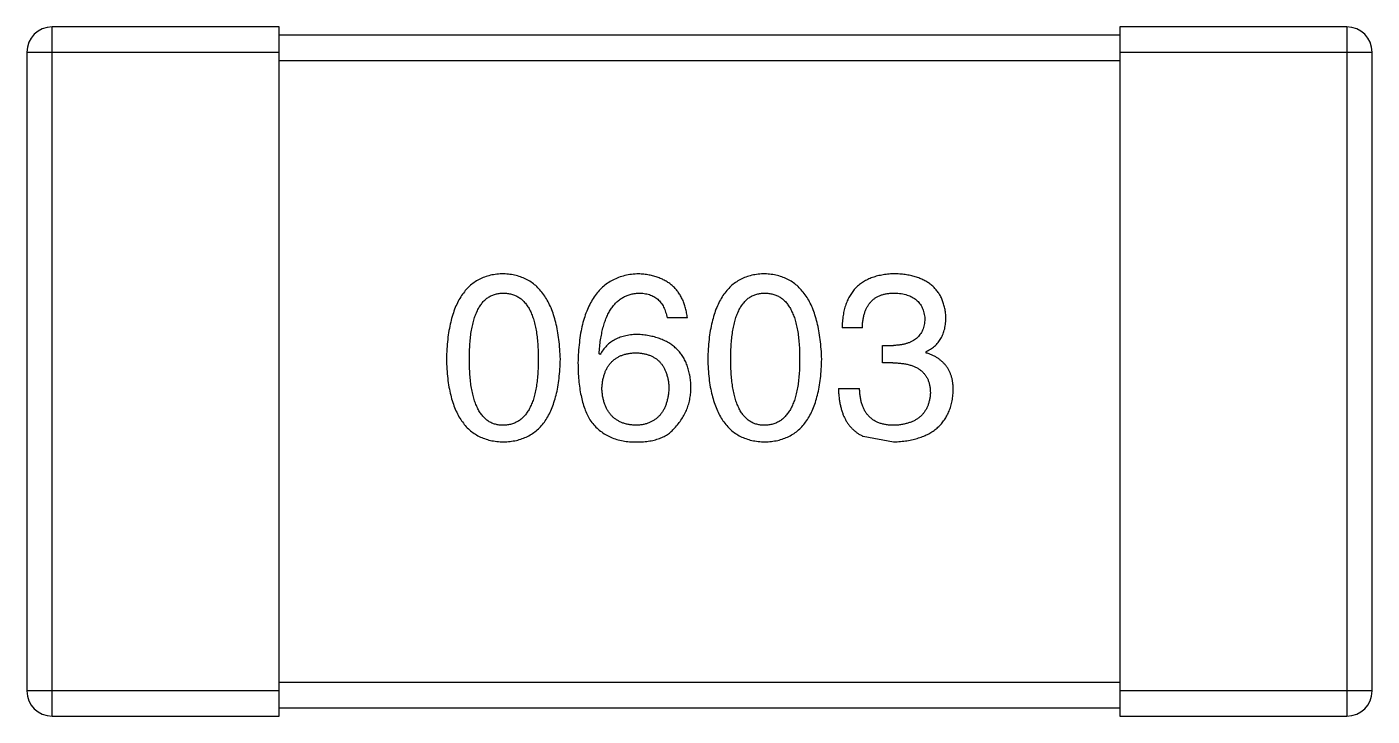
# Model space of a CAD drawing. Header units: inches. Extents: x -36 to 490, y -51 to 98.
# Drawn here: x 370.751 to 372.351, y 1.785 to 2.605 of the extents above; entities that cross this region are included whole.
import ezdxf

# ---------------------------------------------------------------- set-up
doc = ezdxf.new("R2010")
doc.units = ezdxf.units.IN
doc.header["$LTSCALE"] = 1.21
doc.header["$MEASUREMENT"] = 0
doc.layers.get('0').update_dxf_attribs({"linetype": 'CONTINUOUS'})

msp = doc.modelspace()

# ---------------------------------------------------------------- linework, layer by layer
at = {"color": 7, "linetype": 'Continuous'}
for p, q in [((370.7806, 1.7848), (370.7806, 2.6048)), ((371.0506, 2.6048), (370.7806, 2.6048)), ((371.0506, 1.7848), (371.0506, 2.6048)), ((372.0506, 2.5948), (371.0506, 2.5948)), ((372.0506, 2.6048), (372.0506, 1.7848)), ((372.3206, 2.6048), (372.0506, 2.6048)), ((372.3206, 2.6048), (372.3206, 1.7848)), ((370.7506, 2.5748), (370.7506, 1.8148)), ((370.7506, 2.5748), (371.0506, 2.5748)), ((371.0506, 2.5648), (372.0506, 2.5648)), ((372.0506, 2.5748), (372.3506, 2.5748)), ((372.3506, 1.8148), (372.3506, 2.5748)), ((371.5362, 2.2586), (371.5121, 2.2586)), ((371.7443, 2.2466), (371.7203, 2.2466)), ((371.7684, 2.2051), (371.7684, 2.2258)), ((371.7684, 2.2258), (371.7815, 2.2258)), ((371.4323, 2.2149), (371.4313, 2.216)), ((371.8197, 2.2182), (371.8197, 2.2171)), ((371.7804, 2.2051), (371.7684, 2.2051)), ((371.7159, 2.1745), (371.741, 2.1745)), ((371.7454, 2.1177), (371.7815, 2.1111)), ((372.0506, 1.8248), (371.0506, 1.8248)), ((371.0506, 1.8148), (370.7506, 1.8148)), ((372.3506, 1.8148), (372.0506, 1.8148)), ((371.0506, 1.7948), (372.0506, 1.7948)), ((370.7806, 1.7848), (371.0506, 1.7848)), ((372.0506, 1.7848), (372.3206, 1.7848))]:
    msp.add_line(p, q, dxfattribs=at)
for centre, start, end in [((370.7806, 2.5748), 90, 180), ((372.3206, 2.5748), 0, 90), ((370.7806, 1.8148), 180, 270), ((372.3206, 1.8148), 270, 0)]:
    msp.add_arc(centre, 0.03, start, end, dxfattribs=at)
for points, knots in [([(371.3173, 2.3111), (371.3147, 2.311), (371.3095, 2.3107), (371.302, 2.3095), (371.295, 2.3073), (371.2885, 2.3045), (371.2824, 2.3008), (371.2769, 2.2964), (371.2719, 2.2911), (371.2675, 2.2851), (371.2634, 2.2783), (371.26, 2.2708), (371.257, 2.2624), (371.2545, 2.2533), (371.2525, 2.2435), (371.251, 2.2328), (371.25, 2.2214), (371.2497, 2.2135), (371.2496, 2.2095)], [0, 0, 0, 0, 0.057911, 0.113262, 0.165956, 0.217443, 0.268511, 0.319665, 0.372, 0.426129, 0.483365, 0.543779, 0.607756, 0.676562, 0.749704, 0.827713, 0.911177, 1, 1, 1, 1]), ([(371.3851, 2.2095), (371.3849, 2.2135), (371.3846, 2.2213), (371.3835, 2.2326), (371.3818, 2.2431), (371.3798, 2.2529), (371.3773, 2.262), (371.3742, 2.2703), (371.3707, 2.2778), (371.3667, 2.2846), (371.3622, 2.2906), (371.3572, 2.2959), (371.3518, 2.3004), (371.3458, 2.3041), (371.3394, 2.307), (371.3325, 2.3092), (371.3251, 2.3106), (371.32, 2.3109), (371.3173, 2.3111)], [0, 0, 0, 0, 0.088475, 0.171606, 0.249595, 0.322626, 0.391327, 0.455765, 0.516374, 0.573675, 0.628522, 0.681161, 0.732559, 0.783563, 0.83504, 0.887639, 0.942585, 1, 1, 1, 1]), ([(371.4782, 2.3111), (371.4754, 2.3109), (371.4699, 2.3106), (371.4619, 2.3091), (371.4544, 2.3068), (371.4475, 2.3038), (371.441, 2.2999), (371.4352, 2.2952), (371.4298, 2.2898), (371.4251, 2.2835), (371.4208, 2.2764), (371.4171, 2.2686), (371.4139, 2.2599), (371.4113, 2.2505), (371.4091, 2.2403), (371.4076, 2.2292), (371.4065, 2.2174), (371.4062, 2.2093), (371.4061, 2.2051)], [0, 0, 0, 0, 0.058957, 0.115262, 0.16907, 0.221312, 0.273147, 0.324961, 0.377649, 0.432026, 0.488925, 0.549039, 0.612912, 0.680653, 0.753056, 0.830314, 0.912483, 1, 1, 1, 1]), ([(371.5362, 2.2586), (371.5359, 2.2606), (371.5354, 2.2645), (371.5341, 2.2701), (371.5326, 2.2754), (371.5306, 2.2803), (371.5283, 2.2849), (371.5255, 2.2891), (371.5225, 2.2929), (371.519, 2.2964), (371.5152, 2.2995), (371.511, 2.3023), (371.5064, 2.3047), (371.5015, 2.3067), (371.4962, 2.3084), (371.4905, 2.3096), (371.4845, 2.3106), (371.4804, 2.3109), (371.4782, 2.3111)], [0, 0, 0, 0, 0.06947, 0.136096, 0.199592, 0.260665, 0.319672, 0.377156, 0.433415, 0.489984, 0.546535, 0.604276, 0.663499, 0.725182, 0.788953, 0.855683, 0.926216, 1, 1, 1, 1]), ([(371.6282, 2.3111), (371.6256, 2.311), (371.6204, 2.3107), (371.6129, 2.3095), (371.6059, 2.3073), (371.5993, 2.3045), (371.5933, 2.3008), (371.5878, 2.2964), (371.5828, 2.2911), (371.5783, 2.2851), (371.5743, 2.2783), (371.5709, 2.2708), (371.5678, 2.2624), (371.5654, 2.2533), (371.5633, 2.2435), (371.5619, 2.2328), (371.5609, 2.2214), (371.5606, 2.2135), (371.5605, 2.2095)], [0, 0, 0, 0, 0.057911, 0.113262, 0.165956, 0.217443, 0.268511, 0.319665, 0.372, 0.426129, 0.483365, 0.543779, 0.607756, 0.676562, 0.749704, 0.827713, 0.911177, 1, 1, 1, 1]), ([(371.696, 2.2095), (371.6958, 2.2135), (371.6955, 2.2213), (371.6943, 2.2326), (371.6927, 2.2431), (371.6907, 2.2529), (371.6881, 2.262), (371.6851, 2.2703), (371.6816, 2.2778), (371.6776, 2.2846), (371.6731, 2.2906), (371.6681, 2.2959), (371.6626, 2.3004), (371.6567, 2.3041), (371.6502, 2.307), (371.6433, 2.3092), (371.6359, 2.3106), (371.6308, 2.3109), (371.6282, 2.3111)], [0, 0, 0, 0, 0.088475, 0.171606, 0.249595, 0.322626, 0.391327, 0.455765, 0.516374, 0.573675, 0.628522, 0.681161, 0.732559, 0.783563, 0.83504, 0.887639, 0.942585, 1, 1, 1, 1]), ([(371.7837, 2.3111), (371.7811, 2.311), (371.7762, 2.3109), (371.7692, 2.3099), (371.7625, 2.3086), (371.7564, 2.3068), (371.7507, 2.3045), (371.7455, 2.3016), (371.7408, 2.2983), (371.7366, 2.2945), (371.7328, 2.2902), (371.7296, 2.2854), (371.7268, 2.2801), (371.7245, 2.2744), (371.7227, 2.2681), (371.7214, 2.2614), (371.7205, 2.2541), (371.7203, 2.2492), (371.7203, 2.2466)], [0, 0, 0, 0, 0.073232, 0.142595, 0.207997, 0.270074, 0.329156, 0.386529, 0.441846, 0.496976, 0.551877, 0.607941, 0.665637, 0.725446, 0.788542, 0.855101, 0.925196, 1, 1, 1, 1]), ([(371.8438, 2.2597), (371.8436, 2.2617), (371.8433, 2.2656), (371.8422, 2.2712), (371.8407, 2.2765), (371.8389, 2.2814), (371.8366, 2.2859), (371.8338, 2.29), (371.8307, 2.2938), (371.8271, 2.2972), (371.8231, 2.3003), (371.8187, 2.3029), (371.8139, 2.3053), (371.8086, 2.3071), (371.803, 2.3087), (371.7969, 2.3099), (371.7904, 2.3108), (371.7859, 2.311), (371.7837, 2.3111)], [0, 0, 0, 0, 0.067521, 0.132139, 0.193339, 0.252064, 0.309083, 0.364848, 0.420021, 0.475612, 0.532002, 0.589602, 0.649896, 0.712634, 0.778603, 0.848416, 0.922155, 1, 1, 1, 1]), ([(371.2769, 2.2095), (371.2769, 2.2126), (371.277, 2.2188), (371.2775, 2.2277), (371.2782, 2.236), (371.2793, 2.2437), (371.2808, 2.2508), (371.2824, 2.2573), (371.2845, 2.2631), (371.2869, 2.2684), (371.2896, 2.273), (371.2925, 2.2771), (371.2959, 2.2805), (371.2996, 2.2833), (371.3036, 2.2855), (371.3079, 2.287), (371.3125, 2.2879), (371.3157, 2.2881), (371.3173, 2.2881)], [0, 0, 0, 0, 0.096452, 0.187278, 0.271765, 0.350519, 0.423437, 0.491321, 0.554011, 0.612224, 0.666281, 0.717003, 0.764884, 0.811423, 0.856783, 0.902993, 0.950236, 1, 1, 1, 1]), ([(371.3173, 2.2881), (371.319, 2.2881), (371.3223, 2.2879), (371.3271, 2.287), (371.3315, 2.2855), (371.3356, 2.2833), (371.3393, 2.2805), (371.3428, 2.2771), (371.3459, 2.273), (371.3487, 2.2684), (371.3511, 2.2631), (371.3532, 2.2573), (371.3549, 2.2508), (371.3564, 2.2437), (371.3575, 2.236), (371.3583, 2.2277), (371.3588, 2.2188), (371.3588, 2.2126), (371.3589, 2.2095)], [0, 0, 0, 0, 0.050604, 0.098688, 0.145699, 0.191791, 0.238625, 0.286717, 0.337546, 0.391814, 0.449755, 0.512106, 0.579685, 0.652048, 0.730262, 0.814146, 0.904281, 1, 1, 1, 1]), ([(371.4313, 2.216), (371.4315, 2.2188), (371.4318, 2.2243), (371.4329, 2.2323), (371.4342, 2.2397), (371.4357, 2.2466), (371.4376, 2.253), (371.4398, 2.2589), (371.4423, 2.2642), (371.445, 2.269), (371.4482, 2.2732), (371.4515, 2.277), (371.4552, 2.2802), (371.4593, 2.2829), (371.4636, 2.2851), (371.4682, 2.2866), (371.4731, 2.2878), (371.4765, 2.288), (371.4782, 2.2881)], [0, 0, 0, 0, 0.089218, 0.173709, 0.252753, 0.326963, 0.397099, 0.462534, 0.524018, 0.582178, 0.637235, 0.689955, 0.741228, 0.791618, 0.841661, 0.892925, 0.945259, 1, 1, 1, 1]), ([(371.4782, 2.2881), (371.4805, 2.2881), (371.4848, 2.2879), (371.491, 2.2865), (371.4964, 2.2842), (371.5011, 2.2809), (371.505, 2.2766), (371.5082, 2.2715), (371.5106, 2.2654), (371.5116, 2.261), (371.5121, 2.2586)], [0, 0, 0, 0, 0.136586, 0.261496, 0.378089, 0.490612, 0.605522, 0.725767, 0.8561, 1, 1, 1, 1]), ([(371.5878, 2.2095), (371.5878, 2.2126), (371.5879, 2.2188), (371.5884, 2.2277), (371.5891, 2.236), (371.5902, 2.2437), (371.5917, 2.2508), (371.5933, 2.2573), (371.5954, 2.2631), (371.5978, 2.2684), (371.6004, 2.273), (371.6034, 2.2771), (371.6068, 2.2805), (371.6104, 2.2833), (371.6144, 2.2855), (371.6187, 2.287), (371.6234, 2.2879), (371.6266, 2.2881), (371.6282, 2.2881)], [0, 0, 0, 0, 0.096452, 0.187278, 0.271765, 0.350519, 0.423437, 0.491321, 0.554011, 0.612224, 0.666281, 0.717003, 0.764884, 0.811423, 0.856783, 0.902993, 0.950236, 1, 1, 1, 1]), ([(371.6282, 2.2881), (371.6299, 2.2881), (371.6332, 2.2879), (371.6379, 2.287), (371.6424, 2.2855), (371.6465, 2.2833), (371.6502, 2.2805), (371.6537, 2.2771), (371.6567, 2.273), (371.6595, 2.2684), (371.6619, 2.2631), (371.6641, 2.2573), (371.6658, 2.2508), (371.6673, 2.2437), (371.6684, 2.236), (371.6692, 2.2277), (371.6697, 2.2188), (371.6697, 2.2126), (371.6697, 2.2095)], [0, 0, 0, 0, 0.050604, 0.098688, 0.145699, 0.191791, 0.238625, 0.286717, 0.337546, 0.391814, 0.449755, 0.512106, 0.579685, 0.652048, 0.730262, 0.814146, 0.904281, 1, 1, 1, 1]), ([(371.7443, 2.2466), (371.7444, 2.2483), (371.7445, 2.2515), (371.7451, 2.2563), (371.7459, 2.2607), (371.747, 2.2647), (371.7484, 2.2685), (371.7501, 2.2719), (371.7521, 2.275), (371.7544, 2.2778), (371.7569, 2.2803), (371.7597, 2.2824), (371.7629, 2.2842), (371.7663, 2.2856), (371.7699, 2.2868), (371.7739, 2.2876), (371.7781, 2.2881), (371.7811, 2.2881), (371.7826, 2.2881)], [0, 0, 0, 0, 0.078134, 0.15164, 0.221358, 0.286689, 0.348614, 0.407697, 0.464247, 0.520153, 0.574432, 0.629291, 0.684538, 0.742032, 0.801329, 0.863637, 0.930123, 1, 1, 1, 1]), ([(371.7826, 2.2881), (371.7839, 2.2881), (371.7866, 2.288), (371.7905, 2.2875), (371.7941, 2.2868), (371.7975, 2.2859), (371.8006, 2.2848), (371.8035, 2.2834), (371.8062, 2.2818), (371.8085, 2.28), (371.8107, 2.278), (371.8125, 2.2757), (371.8142, 2.2732), (371.8156, 2.2705), (371.8167, 2.2676), (371.8176, 2.2644), (371.8183, 2.2611), (371.8185, 2.2587), (371.8186, 2.2575)], [0, 0, 0, 0, 0.078051, 0.151197, 0.220412, 0.286742, 0.34933, 0.409464, 0.467368, 0.52298, 0.578639, 0.633998, 0.690142, 0.746855, 0.805868, 0.867776, 0.932345, 1, 1, 1, 1]), ([(371.8186, 2.2575), (371.8185, 2.2563), (371.8184, 2.2539), (371.8179, 2.2504), (371.8171, 2.2471), (371.816, 2.2441), (371.8146, 2.2413), (371.8129, 2.2387), (371.811, 2.2364), (371.8088, 2.2342), (371.8063, 2.2324), (371.8036, 2.2308), (371.8006, 2.2293), (371.7973, 2.2282), (371.7937, 2.2272), (371.7899, 2.2265), (371.7858, 2.226), (371.7829, 2.2259), (371.7815, 2.2258)], [0, 0, 0, 0, 0.067741, 0.131599, 0.192143, 0.249977, 0.306453, 0.361639, 0.416449, 0.471489, 0.527582, 0.584873, 0.644974, 0.70814, 0.77492, 0.845909, 0.920585, 1, 1, 1, 1]), ([(371.8197, 2.2182), (371.8216, 2.2192), (371.8254, 2.221), (371.8303, 2.2247), (371.8345, 2.2291), (371.8379, 2.234), (371.8405, 2.2396), (371.8424, 2.2458), (371.8436, 2.2525), (371.8437, 2.2573), (371.8438, 2.2597)], [0, 0, 0, 0, 0.125227, 0.244792, 0.361427, 0.478215, 0.59667, 0.722058, 0.856314, 1, 1, 1, 1]), ([(371.4782, 2.239), (371.4756, 2.2389), (371.4705, 2.2388), (371.4632, 2.2376), (371.4565, 2.2357), (371.4504, 2.2331), (371.4449, 2.2297), (371.44, 2.2255), (371.4358, 2.2206), (371.4335, 2.2168), (371.4323, 2.2149)], [0, 0, 0, 0, 0.144617, 0.279572, 0.40596, 0.526097, 0.64389, 0.760003, 0.877724, 1, 1, 1, 1]), ([(371.5405, 2.1767), (371.5404, 2.179), (371.5402, 2.1836), (371.5392, 2.1902), (371.5378, 2.1964), (371.536, 2.2022), (371.5337, 2.2076), (371.5308, 2.2126), (371.5277, 2.2172), (371.5239, 2.2213), (371.5198, 2.225), (371.5152, 2.2283), (371.5101, 2.2311), (371.5046, 2.2335), (371.4987, 2.2356), (371.4923, 2.2371), (371.4854, 2.2383), (371.4807, 2.2387), (371.4782, 2.239)], [0, 0, 0, 0, 0.071527, 0.139094, 0.20346, 0.264939, 0.323904, 0.381383, 0.437591, 0.493343, 0.549401, 0.606085, 0.664838, 0.725424, 0.788712, 0.855452, 0.925772, 1, 1, 1, 1]), ([(371.2496, 2.2095), (371.2497, 2.2055), (371.25, 2.1979), (371.251, 2.1868), (371.2525, 2.1765), (371.2545, 2.167), (371.257, 2.1582), (371.26, 2.1501), (371.2634, 2.1428), (371.2675, 2.1363), (371.2719, 2.1304), (371.2769, 2.1253), (371.2825, 2.121), (371.2885, 2.1175), (371.295, 2.1148), (371.302, 2.1127), (371.3095, 2.1115), (371.3147, 2.1112), (371.3173, 2.1111)], [0, 0, 0, 0, 0.087693, 0.170223, 0.247496, 0.319826, 0.387768, 0.451403, 0.511459, 0.568358, 0.622671, 0.675251, 0.726739, 0.778422, 0.830759, 0.884394, 0.940865, 1, 1, 1, 1]), ([(371.3173, 2.1308), (371.3157, 2.1308), (371.3125, 2.131), (371.3079, 2.1319), (371.3035, 2.1334), (371.2996, 2.1356), (371.2959, 2.1384), (371.2926, 2.1418), (371.2896, 2.1459), (371.2869, 2.1505), (371.2845, 2.1558), (371.2824, 2.1616), (371.2808, 2.1681), (371.2793, 2.1752), (371.2782, 2.1829), (371.2775, 2.1912), (371.277, 2.2001), (371.2769, 2.2063), (371.2769, 2.2095)], [0, 0, 0, 0, 0.049766, 0.097012, 0.143225, 0.188786, 0.235079, 0.282962, 0.333687, 0.387747, 0.445963, 0.508657, 0.576545, 0.649868, 0.72822, 0.812712, 0.903543, 1, 1, 1, 1]), ([(371.3173, 2.1111), (371.32, 2.1112), (371.3252, 2.1115), (371.3327, 2.1127), (371.3397, 2.1148), (371.3462, 2.1175), (371.3522, 2.121), (371.3578, 2.1253), (371.3628, 2.1304), (371.3673, 2.1362), (371.3713, 2.1428), (371.3747, 2.1501), (371.3777, 2.1582), (371.3802, 2.167), (371.3822, 2.1765), (371.3837, 2.1868), (371.3847, 2.1979), (371.385, 2.2055), (371.3851, 2.2095)], [0, 0, 0, 0, 0.059134, 0.115603, 0.169236, 0.221572, 0.273254, 0.32474, 0.377319, 0.431815, 0.488555, 0.548609, 0.612242, 0.680182, 0.75251, 0.829782, 0.91231, 1, 1, 1, 1]), ([(371.3589, 2.2095), (371.3588, 2.2063), (371.3588, 2.2002), (371.3583, 2.1914), (371.3575, 2.1832), (371.3564, 2.1756), (371.355, 2.1686), (371.3532, 2.1621), (371.3511, 2.1563), (371.3486, 2.151), (371.3459, 2.1464), (371.3428, 2.1423), (371.3394, 2.1388), (371.3356, 2.136), (371.3315, 2.1338), (371.3271, 2.1321), (371.3223, 2.1311), (371.319, 2.1309), (371.3173, 2.1308)], [0, 0, 0, 0, 0.094834, 0.184067, 0.267029, 0.344713, 0.417334, 0.484367, 0.546941, 0.604717, 0.65953, 0.710539, 0.759381, 0.806382, 0.853027, 0.900623, 0.949121, 1, 1, 1, 1]), ([(371.4345, 2.1745), (371.4346, 2.1762), (371.4349, 2.1794), (371.4355, 2.1842), (371.4366, 2.1886), (371.4378, 2.1927), (371.4393, 2.1965), (371.4412, 2.1999), (371.4433, 2.2031), (371.4457, 2.2059), (371.4484, 2.2085), (371.4514, 2.2106), (371.4546, 2.2126), (371.4581, 2.2141), (371.4619, 2.2154), (371.466, 2.2163), (371.4704, 2.2169), (371.4734, 2.217), (371.475, 2.2171)], [0, 0, 0, 0, 0.076072, 0.148369, 0.216753, 0.281358, 0.342792, 0.401604, 0.458929, 0.514444, 0.569818, 0.625343, 0.681554, 0.739608, 0.800134, 0.863477, 0.929547, 1, 1, 1, 1]), ([(371.475, 2.2171), (371.4765, 2.217), (371.4794, 2.2169), (371.4836, 2.2163), (371.4876, 2.2154), (371.4913, 2.2142), (371.4948, 2.2126), (371.4979, 2.2108), (371.5008, 2.2087), (371.5035, 2.2062), (371.5057, 2.2034), (371.5079, 2.2004), (371.5096, 2.197), (371.5111, 2.1933), (371.5123, 2.1893), (371.5133, 2.185), (371.514, 2.1804), (371.5142, 2.1772), (371.5143, 2.1756)], [0, 0, 0, 0, 0.069884, 0.136529, 0.199638, 0.259844, 0.317774, 0.374356, 0.430026, 0.485148, 0.5409, 0.597889, 0.657472, 0.718614, 0.783613, 0.85129, 0.923712, 1, 1, 1, 1]), ([(371.5605, 2.2095), (371.5606, 2.2055), (371.5609, 2.1979), (371.5619, 2.1868), (371.5633, 2.1765), (371.5654, 2.167), (371.5679, 2.1582), (371.5709, 2.1501), (371.5743, 2.1428), (371.5783, 2.1363), (371.5828, 2.1304), (371.5878, 2.1253), (371.5933, 2.121), (371.5994, 2.1175), (371.6059, 2.1148), (371.6129, 2.1127), (371.6204, 2.1115), (371.6256, 2.1112), (371.6282, 2.1111)], [0, 0, 0, 0, 0.087693, 0.170223, 0.247496, 0.319826, 0.387768, 0.451403, 0.511459, 0.568358, 0.622671, 0.675251, 0.726739, 0.778422, 0.830759, 0.884394, 0.940865, 1, 1, 1, 1]), ([(371.6282, 2.1308), (371.6266, 2.1308), (371.6234, 2.131), (371.6187, 2.1319), (371.6144, 2.1334), (371.6105, 2.1356), (371.6068, 2.1384), (371.6034, 2.1418), (371.6004, 2.1459), (371.5978, 2.1505), (371.5954, 2.1558), (371.5933, 2.1616), (371.5917, 2.1681), (371.5902, 2.1752), (371.5891, 2.1829), (371.5884, 2.1912), (371.5879, 2.2001), (371.5878, 2.2063), (371.5878, 2.2095)], [0, 0, 0, 0, 0.049766, 0.097012, 0.143225, 0.188786, 0.235079, 0.282962, 0.333687, 0.387747, 0.445963, 0.508657, 0.576545, 0.649868, 0.72822, 0.812712, 0.903543, 1, 1, 1, 1]), ([(371.6282, 2.1111), (371.6309, 2.1112), (371.636, 2.1115), (371.6435, 2.1127), (371.6506, 2.1148), (371.6571, 2.1175), (371.6631, 2.121), (371.6686, 2.1253), (371.6736, 2.1304), (371.6781, 2.1362), (371.6821, 2.1428), (371.6856, 2.1501), (371.6886, 2.1582), (371.6911, 2.167), (371.6931, 2.1765), (371.6946, 2.1868), (371.6956, 2.1979), (371.6958, 2.2055), (371.696, 2.2095)], [0, 0, 0, 0, 0.059134, 0.115603, 0.169236, 0.221572, 0.273254, 0.32474, 0.377319, 0.431815, 0.488555, 0.548609, 0.612242, 0.680182, 0.75251, 0.829782, 0.91231, 1, 1, 1, 1]), ([(371.6697, 2.2095), (371.6697, 2.2063), (371.6697, 2.2002), (371.6692, 2.1914), (371.6684, 2.1832), (371.6673, 2.1756), (371.6658, 2.1686), (371.664, 2.1621), (371.662, 2.1563), (371.6595, 2.151), (371.6567, 2.1464), (371.6536, 2.1423), (371.6502, 2.1388), (371.6465, 2.136), (371.6424, 2.1338), (371.6379, 2.1321), (371.6332, 2.1311), (371.6299, 2.1309), (371.6282, 2.1308)], [0, 0, 0, 0, 0.094834, 0.184067, 0.267029, 0.344713, 0.417334, 0.484367, 0.546941, 0.604717, 0.65953, 0.710539, 0.759381, 0.806382, 0.853027, 0.900623, 0.949121, 1, 1, 1, 1]), ([(371.8525, 2.1723), (371.8525, 2.1737), (371.8525, 2.1765), (371.852, 2.1806), (371.8515, 2.1845), (371.8505, 2.1882), (371.8494, 2.1917), (371.848, 2.195), (371.8463, 2.1981), (371.8444, 2.201), (371.8422, 2.2037), (371.8397, 2.2062), (371.837, 2.2085), (371.8341, 2.2107), (371.8308, 2.2126), (371.8274, 2.2144), (371.8236, 2.2158), (371.821, 2.2167), (371.8197, 2.2171)], [0, 0, 0, 0, 0.071215, 0.138707, 0.20396, 0.266995, 0.327734, 0.387609, 0.445602, 0.503345, 0.561136, 0.618597, 0.677672, 0.738255, 0.799989, 0.863961, 0.930555, 1, 1, 1, 1]), ([(371.4061, 2.2051), (371.4061, 2.2015), (371.4062, 2.1947), (371.4069, 2.1846), (371.408, 2.1752), (371.4096, 2.1664), (371.4115, 2.1583), (371.4139, 2.1507), (371.4168, 2.1437), (371.4192, 2.1394), (371.4203, 2.1373)], [0, 0, 0, 0, 0.151498, 0.29521, 0.430242, 0.557137, 0.677306, 0.790845, 0.898111, 1, 1, 1, 1]), ([(371.7804, 2.2051), (371.7822, 2.2051), (371.7857, 2.205), (371.7908, 2.2046), (371.7955, 2.2039), (371.7999, 2.2029), (371.804, 2.2017), (371.8077, 2.2001), (371.811, 2.1982), (371.814, 2.1961), (371.8166, 2.1937), (371.8189, 2.191), (371.8209, 2.1881), (371.8225, 2.1848), (371.8237, 2.1812), (371.8246, 2.1774), (371.8251, 2.1733), (371.8252, 2.1705), (371.8252, 2.169)], [0, 0, 0, 0, 0.082495, 0.159728, 0.232496, 0.300725, 0.365163, 0.425859, 0.483728, 0.538892, 0.592921, 0.646195, 0.699968, 0.754746, 0.811387, 0.870806, 0.933482, 1, 1, 1, 1]), ([(371.5209, 2.1275), (371.5224, 2.1292), (371.5255, 2.1327), (371.5296, 2.1382), (371.5329, 2.1441), (371.5358, 2.1501), (371.5379, 2.1564), (371.5394, 2.163), (371.5403, 2.1697), (371.5405, 2.1743), (371.5405, 2.1767)], [0, 0, 0, 0, 0.129393, 0.255335, 0.378531, 0.500878, 0.622934, 0.746191, 0.87096, 1, 1, 1, 1]), ([(371.4761, 2.1308), (371.4745, 2.1308), (371.4714, 2.131), (371.4669, 2.1316), (371.4626, 2.1325), (371.4587, 2.1338), (371.4551, 2.1354), (371.4518, 2.1374), (371.4487, 2.1396), (371.446, 2.1422), (371.4435, 2.1451), (371.4414, 2.1484), (371.4394, 2.1519), (371.4379, 2.1558), (371.4366, 2.16), (371.4356, 2.1645), (371.4348, 2.1694), (371.4346, 2.1728), (371.4345, 2.1745)], [0, 0, 0, 0, 0.070403, 0.137196, 0.200053, 0.260887, 0.31876, 0.37535, 0.430743, 0.485927, 0.541678, 0.598832, 0.657726, 0.719441, 0.783504, 0.851852, 0.923533, 1, 1, 1, 1]), ([(371.5143, 2.1756), (371.5142, 2.1738), (371.514, 2.1705), (371.5133, 2.1656), (371.5124, 2.1611), (371.5112, 2.1568), (371.5098, 2.1529), (371.508, 2.1493), (371.506, 2.146), (371.5037, 2.143), (371.5012, 2.1404), (371.4984, 2.138), (371.4953, 2.136), (371.492, 2.1343), (371.4884, 2.1329), (371.4845, 2.1319), (371.4804, 2.1311), (371.4775, 2.1309), (371.4761, 2.1308)], [0, 0, 0, 0, 0.078863, 0.153308, 0.223539, 0.289857, 0.35341, 0.413572, 0.471721, 0.528235, 0.584279, 0.638781, 0.69466, 0.751251, 0.809198, 0.869697, 0.933318, 1, 1, 1, 1]), ([(371.7159, 2.1745), (371.716, 2.1727), (371.7161, 2.1692), (371.7165, 2.1641), (371.7172, 2.1592), (371.7181, 2.1546), (371.7192, 2.1502), (371.7205, 2.146), (371.722, 2.1421), (371.7238, 2.1384), (371.7257, 2.135), (371.7279, 2.1318), (371.7303, 2.1288), (371.7329, 2.1261), (371.7357, 2.1236), (371.7387, 2.1214), (371.7419, 2.1193), (371.7442, 2.1182), (371.7454, 2.1177)], [0, 0, 0, 0, 0.078937, 0.154495, 0.226898, 0.296844, 0.363348, 0.427781, 0.48946, 0.549586, 0.607902, 0.664733, 0.720805, 0.776157, 0.831175, 0.886736, 0.943094, 1, 1, 1, 1]), ([(371.7826, 2.1308), (371.7809, 2.1308), (371.7777, 2.1308), (371.7731, 2.1314), (371.7688, 2.1322), (371.7648, 2.1334), (371.7611, 2.1349), (371.7577, 2.1368), (371.7547, 2.1391), (371.7519, 2.1416), (371.7495, 2.1446), (371.7473, 2.1478), (371.7455, 2.1515), (371.7439, 2.1554), (371.7427, 2.1597), (371.7419, 2.1643), (371.7412, 2.1693), (371.7411, 2.1727), (371.741, 2.1745)], [0, 0, 0, 0, 0.071272, 0.13882, 0.201858, 0.262757, 0.320043, 0.376709, 0.431462, 0.486034, 0.541209, 0.597703, 0.65589, 0.717768, 0.782056, 0.850407, 0.92277, 1, 1, 1, 1]), ([(371.7815, 2.1111), (371.7842, 2.1112), (371.7895, 2.1115), (371.7973, 2.1124), (371.8045, 2.1138), (371.8112, 2.1156), (371.8175, 2.1179), (371.8232, 2.1206), (371.8284, 2.1238), (371.8332, 2.1274), (371.8374, 2.1315), (371.8411, 2.136), (371.8443, 2.1409), (371.847, 2.1464), (371.8492, 2.1522), (371.8508, 2.1585), (371.852, 2.1652), (371.8523, 2.1699), (371.8525, 2.1723)], [0, 0, 0, 0, 0.078078, 0.151942, 0.221594, 0.28726, 0.350176, 0.409768, 0.467648, 0.523784, 0.578904, 0.634014, 0.689819, 0.746826, 0.805875, 0.867063, 0.931764, 1, 1, 1, 1]), ([(371.8252, 2.169), (371.8251, 2.1676), (371.8249, 2.1647), (371.8241, 2.1606), (371.8231, 2.1567), (371.8218, 2.1531), (371.8201, 2.1498), (371.8183, 2.1467), (371.816, 2.1439), (371.8135, 2.1413), (371.8106, 2.1391), (371.8075, 2.1371), (371.8041, 2.1353), (371.8003, 2.1339), (371.7963, 2.1327), (371.792, 2.1318), (371.7874, 2.1311), (371.7842, 2.1309), (371.7826, 2.1308)], [0, 0, 0, 0, 0.068514, 0.133941, 0.195994, 0.255362, 0.312994, 0.369441, 0.424687, 0.480522, 0.537148, 0.594801, 0.654411, 0.716817, 0.781981, 0.850498, 0.923306, 1, 1, 1, 1]), ([(371.4203, 2.1373), (371.4218, 2.1353), (371.4247, 2.1313), (371.43, 2.1262), (371.4356, 2.1217), (371.4419, 2.1181), (371.4486, 2.1151), (371.4559, 2.113), (371.4636, 2.1115), (371.4689, 2.1112), (371.4717, 2.1111)], [0, 0, 0, 0, 0.125033, 0.246266, 0.36603, 0.485265, 0.606781, 0.732144, 0.862551, 1, 1, 1, 1]), ([(371.4717, 2.1111), (371.4745, 2.111), (371.4799, 2.111), (371.4877, 2.1116), (371.4949, 2.1127), (371.5014, 2.1145), (371.5073, 2.1168), (371.5125, 2.1198), (371.5171, 2.1232), (371.5196, 2.1261), (371.5209, 2.1275)], [0, 0, 0, 0, 0.156782, 0.301945, 0.436395, 0.561474, 0.678489, 0.78853, 0.894967, 1, 1, 1, 1])]:
    msp.add_open_spline(points, degree=3, knots=knots, dxfattribs=at)

doc.saveas('drawing.dxf')
